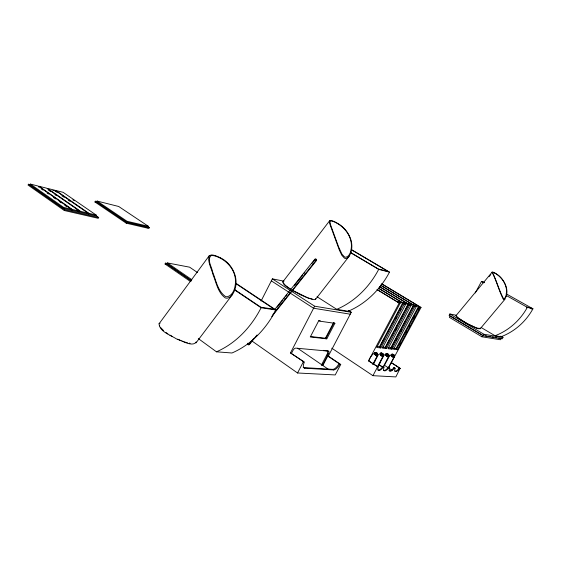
<?xml version="1.0" encoding="UTF-8"?>
<svg xmlns="http://www.w3.org/2000/svg" width="561" height="561" viewBox="0 0 561 561"><rect width="100%" height="100%" fill="white"/><g stroke="black" fill="none" stroke-linecap="round" stroke-linejoin="round"><path stroke-width="0.84" d="M382.89 367.427L388.408 357.069C390.673 352.757 384.061 353.311 383.282 356.6L377.721 367.062L377.287 367.027L382.847 356.572C385.141 352.203 378.409 352.743 377.616 356.081L373.135 364.517M388.366 367.841L393.843 357.574C396.115 353.318 389.593 353.844 388.829 357.112L383.317 367.455M377.167 356.053C369.987 352.75 379.531 351.046 377.167 356.053L372.756 364.355M382.847 356.572C378.906 356.2 379.972 350.576 383.303 354.98M388.408 357.069C384.481 356.698 385.561 351.151 388.857 355.506M393.843 357.574C389.944 357.21 391.031 351.705 394.299 356.018M331.754 348.178L372.932 375.674L395.842 376.915L400.091 368.43A1.01 0.379 -57.4 0 0 399.46 368.886L399.299 369.089A5.905 2.244 -57.4 0 1 395.624 371.571A5.905 2.244 -57.4 0 1 395.007 368.486L394.544 368.037L394.103 368.423A5.968 2.293 -57.4 0 1 390.225 371.228A5.968 2.293 -57.4 0 1 389.495 368.1L389.018 367.644L388.577 368.037A6.031 2.342 -57.3 0 1 384.629 370.87A6.031 2.342 -57.3 0 1 383.864 367.7L382.777 366.866L383.878 367.28M494.599 272.842A13.31 1.697 37.6 0 0 492.228 272.015L455.953 315.717L457.068 317.182L460.125 319.286M383.913 367.546L383.331 366.922M394.362 368.409A5.905 2.244 -57.4 0 1 394.446 368.121L394.474 367.707L395.007 368.072M395.056 368.339L394.488 367.967M388.927 367.728L388.941 367.308L389.488 367.679M292.26 290.332L300.5 294.784L308.382 298.186L313.887 299.651L315.282 299.539L315.591 298.613M492.025 272.148C496.604 280.766 498.932 290.822 503.413 299.441A8.478 2.826 89 0 0 504.248 299.644C510.791 291.454 504.29 278.501 496.036 273.684A13.352 1.844 39.4 0 0 494.606 272.842M30.953 184.85L28.436 184.218L28.05 185.046L64.277 210.501L98.287 218.327L98.68 217.507L95.097 215.045M29.971 184.913L30.357 184.085L38.043 186.014L71.317 209.225L70.917 210.066L63.316 208.292L29.971 184.913L31.507 185.298M38.646 187.086L39.032 186.266L46.563 188.159L79.753 211.195L79.36 212.023L71.899 210.291L70.49 209.302M63.316 208.292L63.716 207.444L71.317 209.225M64.277 210.501L64.683 209.646L98.68 217.507M71.899 210.291L72.299 209.449L79.753 211.195M80.714 211.42L80.321 212.247L87.628 213.944L88.021 213.124L54.922 190.256L47.538 188.405L80.714 211.42L88.021 213.124M88.568 214.169L88.961 213.341L96.12 215.017L95.735 215.831L88.568 214.169L87.13 213.173M147.136 226.23L149.296 227.675L148.917 228.453L126.26 223.194L94.97 201.988L95.342 201.21L96.983 201.616M147.564 227.836L148.321 226.279L118.68 206.476L97.088 201.055L96.716 201.834L126.646 222.079L147.943 227.058M126.646 222.079L127.031 221.286L148.321 226.279M126.26 223.194L126.646 222.394L149.296 227.675M220.15 257.723A20.512 6.087 37.5 0 0 217.289 256.384A20.441 5.715 35.8 0 0 211.266 254.953L209.197 255.774L159.044 323.788C159.555 331.698 170.6 335.106 176.533 338.949C181.308 340.317 192.661 347.582 196.196 341.922M190.277 281.377L165.06 264L165.495 263.123L167.178 263.446M191.385 280.57L167.017 263.81L167.444 262.941L189.604 267.176L197.542 272.562M261.075 301.047L272.358 278.866L284.027 281.173M386.774 360.127L386.438 360.772M251.489 340.674L297.547 372.988L335.233 374.937L340.737 364.468L340.218 364.433A1.206 0.512 -56.5 0 0 339.279 365.141A6.655 2.819 -56.5 0 1 333.557 369.93L304.854 368.198A6.998 3.107 -56 0 1 303.817 363.486L304.097 362.799A1.283 0.575 -55.9 0 0 303.936 361.866L290.472 352.925L314.644 306.201L351.263 312.274L328.325 356.095L327.806 356.053L322.856 365.513L322.33 365.477L321.509 364.916L327.701 353.086A11.851 5.182 -56.3 0 0 327.715 351.046M291.425 353.465L292.954 350.506A2.896 1.332 -56 0 1 295.731 348.122L328.451 351.144A2.742 1.192 -56.5 0 1 328.522 353.64L322.33 365.477M297.547 372.988L303.347 361.824M325.149 338.76L333.543 322.659M310.317 336.502L325.948 338.283L334.04 322.771L334.882 323.318L326.79 338.837L310.296 336.972L318.585 321.004L334.882 323.318M321.509 364.916L322.042 364.952L322.841 363.416M326.853 355.751L328.052 353.451M383.373 367.238L382.925 367.637A6.101 2.391 -57.2 0 1 378.991 370.498A6.101 2.391 -57.2 0 1 378.03 367.602L378.086 367.385A1.066 0.421 -57.1 0 0 377.939 366.852L368.549 360.835L399.159 303.073L400.126 303.27L376.69 347.483L380.898 347.939L404.172 304.076L405.645 304.371L382.427 348.101L386.543 348.549L409.607 305.163L411.052 305.45L388.044 348.711L392.076 349.138L414.923 306.222L416.339 306.502L393.542 349.3L397.483 349.72L420.133 307.26L421.023 307.435L388.485 367.841M368.991 360.905C368.507 359.37 375.351 348.577 377.623 354.307M376.438 346.396L379.481 346.733L402.693 302.961L403.689 303.571L403.163 303.466L379.909 347.301L380.898 347.939M381.55 343.711L383.99 339.11M387.651 332.203L388.464 330.667M392.125 323.76L392.945 322.231M394.979 318.396L395.793 316.86M397.826 313.024L398.64 311.488M399.453 309.953L400.266 308.417M402.3 304.581L403.114 303.045L409.123 304.658L408.604 304.553L385.561 347.918L386.543 348.549M395.54 318.936L396.354 317.4M400.021 310.485L400.842 308.95M373.317 364.44L374.881 361.445M382.525 347.063L385.134 347.35L408.135 304.055M387.616 343.535L389.664 339.671M392.125 335.036L392.952 333.493M396.641 326.544L397.461 324.994M398.282 323.452L399.102 321.909M401.157 318.045L403.618 313.41M405.673 309.546L408.135 304.911M395.554 330.184L396.382 328.634M372.932 375.674L377.637 366.831M388.114 347.68L390.666 347.96L413.457 305.128L414.439 305.724L413.934 305.619L391.101 348.514L392.076 349.138M392.714 344.945L396.368 338.066M397.181 336.544L400.842 329.665M403.282 325.078L405.315 321.257M407.349 317.435L409.789 312.849M411.823 309.034L413.857 305.212L419.642 306.769L419.144 306.664L396.522 349.103L397.483 349.72M391.101 348.514L391.627 348.577L392.441 347.042M396.108 340.155L396.922 338.627M400.589 331.74L401.403 330.212M391.164 355.849L391.985 354.307M393.584 348.276L396.08 348.549L418.667 306.18M399.502 344.538L400.323 342.995M405.666 332.975L406.487 331.432M408.955 326.811L409.775 325.268M413.478 318.325L414.298 316.79M418.001 309.847L418.822 308.305M398.317 370.288L399.109 368.808M456.57 315.317L449.859 313.985L449.088 315.415L483.161 335.744L502.228 338.837L502.993 337.449L500.742 336.116M475.293 292.926L481.457 281.517L484.522 282.4M481.927 336.789L482.719 335.338L450.16 315.92L449.396 317.351L481.927 336.789L500.433 339.742L501.197 338.353M483.161 335.744L483.954 334.286L502.993 337.449M315.605 299.272L349.096 256.335C356.193 244.589 348.676 229.281 337.42 223.264A18.218 3.632 38.4 0 0 335.113 222.002A18.155 3.338 36.7 0 0 330.639 220.48L329.595 220.803L282.751 281.959C283.438 285.738 288.536 287.463 291.32 289.757M329.595 220.803L329.37 221.981L330.106 224.758L339.37 250.143L341.789 255.227L344.363 258.095A11.781 5.491 88.3 0 0 345.983 258.488L347.596 257.878L349.096 256.335M195.978 342.932L232.366 294.637C240.999 281.888 233.565 263.754 220.157 257.723M380.498 361.901L378.956 364.867L383.037 367.49M469.613 324.777C471.415 325.345 479.487 330.639 479.921 328.199M479.634 328.487L476.64 327.968L470.342 325.142M209.197 255.774C207.297 262.043 211.658 268.53 212.991 274.638C216.308 282.569 217.78 292.611 225.206 297.842A13.303 7.517 89.8 0 0 227.415 298.157L229.631 297.337L232.366 294.637M388.92 367.301L388.002 367.658A6.031 2.342 -57.3 0 1 383.387 370.183M394.488 367.721L393.542 368.051A5.968 2.293 -57.4 0 1 389.004 370.548M399.53 368.065L399.488 368.065A1.01 0.379 -57.4 0 0 398.899 368.514L398.731 368.717A5.905 2.244 -57.4 0 1 394.72 371.094M274.49 309.805L314.735 259.343A0.947 0.82 -76.4 0 1 315.906 259.231A0.947 0.82 -76.4 0 1 315.927 260.556L272.905 314.455M277.134 307.148L282.569 300.331M283.656 298.971L284.743 297.611M285.83 296.25L286.916 294.883M294.525 285.346L302.681 275.128M303.767 273.761L304.854 272.401M311.923 263.544L315.184 259.455A0.947 0.82 -76.4 0 1 316.348 259.343A0.947 0.82 -76.4 0 1 316.369 260.669L271.741 316.565M247.843 343.213A0.926 0.771 -84.5 0 0 247.85 344.524A0.926 0.771 -84.5 0 0 248.944 344.468L253.845 338.325M248.586 344.756A0.926 0.771 -84.5 0 0 249.421 344.51L257.043 334.966M489.171 276.538L490.833 274.532M480.125 328.858L505.068 299.118M455.953 315.717L456.317 315.584M159.044 323.788L160.053 323.185M282.751 281.959L283.424 281.664M216.469 351.81L218.418 350.92A95.047 76.128 -78.3 0 0 261.11 307.751L275.9 309.967A92.972 75.258 -78.4 0 1 233.888 352.126L231.966 352.995L216.469 351.81L198.299 338.571M336.768 309.342L338.62 308.508A84.928 73.021 -73.5 0 0 378.703 269.371L389.495 272.127A83.266 72.138 -73.5 0 1 350.029 310.436L348.206 311.25L336.768 309.342L317.014 296.734M495.068 335.751L496.513 335.169A61.822 58.751 -71.6 0 0 527.34 307.351L532.95 308.788A60.939 58.12 -71.3 0 1 502.509 336.179L501.078 336.754L495.068 335.751L481.029 327.442M382.756 366.866L382.35 367.259A6.094 2.391 -57.2 0 1 377.89 369.994M303.199 367.343A6.991 3.107 -56 0 0 303.992 367.602L332.722 369.362L333.557 369.93M377.364 366.473L377.406 366.48A1.059 0.421 -57.1 0 1 377.511 367.006M368.549 360.835L377.939 366.852M290.472 352.925L303.936 361.866M248.944 344.468L249.421 344.51M379.909 347.301L380.456 347.364L379.481 346.733M385.561 347.918L386.101 347.974L385.134 347.35M396.522 349.103L397.034 349.159L396.08 348.549M318.592 320.569L320.303 320.808M323.473 350.366L328.451 351.144M485.237 335.751L486.92 336.025M488.596 336.298L490.279 336.572M491.955 336.845L493.638 337.119M495.314 337.392L496.997 337.666M498.673 337.939L500.356 338.213M350.253 314.188L313.585 308.241L271.342 280.858M189.239 343.157L190.074 343.297M165.06 264L166.75 264.315M167.017 263.81L168.721 264.133M402.693 302.961L397.567 301.93L400.126 303.27M413.457 305.128L408.548 304.139L411.052 305.45M312.204 299.097L310.976 298.81M315.927 260.556L316.369 260.669M314.735 259.343L315.184 259.455M52.769 190.312L55.294 190.943M94.97 201.988L96.611 202.395M186.462 342.505L187.43 342.757M482.411 281.973L483.996 282.435M310.289 298.613L307.961 297.842M184.415 341.88L185.46 342.21M182.255 341.116L183.349 341.516M307.112 297.526L292.576 290.346M181.14 340.688L177.725 339.23M468.884 324.398L469.69 324.896M468.926 324.496L467.411 323.613M468.155 324.097L465.847 322.841M466.675 323.213L462.923 321.144M506.183 293.817L532.95 308.788M481.457 281.517L483.919 282.821M506.281 295.493L527.34 307.351M465.23 322.407L457.418 317.463M172.073 336.355L169.934 335.106M351.474 249.645L389.495 272.127M351.221 249.652L388.135 271.482L378.31 268.971L350.499 252.457M350.387 252.555L378.703 269.371M449.859 313.985L483.954 334.286M374.439 354.257L377.237 355.919L374.503 354.138M381.648 283.726L421.023 307.435M382.02 284.104L417.882 305.703L413.071 304.735L380.526 285.093M419.144 306.664L420.133 307.26M416.339 306.502L413.857 305.212M380.849 285.444L412.665 304.651L407.749 303.662L379.453 286.538M413.934 305.619L414.923 306.222M379.769 286.895L407.335 303.578L402.314 302.561L378.71 288.242M408.604 304.553L409.607 305.163M405.645 304.371L403.114 303.045M378.275 288.151L401.893 302.477L396.76 301.439L377.448 289.7M403.163 303.466L404.172 304.076M376.922 289.553L399.159 303.073M462.495 320.801L460.672 319.651M348.346 310.422L351.263 312.274M390.666 347.96L391.627 348.577M289.967 288.712L290.801 289.252M392.714 354.131L394.06 354.994M392.77 354.222L394.159 355.19M392.223 354.11L394.236 355.408M392.251 354.222L394.264 355.52M392.272 354.342L394.299 355.765M391.62 354.159L394.299 355.891M391.613 354.426L394.292 356.158M391.599 354.566L394.278 356.291M391.578 354.699L394.257 356.431M391.543 354.847L394.222 356.572M391.508 354.987L394.187 356.719M391.466 355.134L394.145 356.859M391.417 355.274L394.095 357.006M391.361 355.422L394.039 357.154M391.298 355.569L393.976 357.301M272.358 278.866L314.644 306.201M391.227 355.716L393.906 357.448M387.188 353.507L388.605 354.468M387.307 353.689L388.71 354.664M386.767 353.57L388.787 354.882M386.795 353.689L388.815 355.001M386.15 353.5L388.857 355.246M386.157 353.626L388.857 355.372M386.15 353.893L388.85 355.639M386.136 354.033L388.836 355.779M386.115 354.173L388.815 355.919M386.087 354.321L388.787 356.067M386.052 354.461L388.752 356.207M386.01 354.608L388.71 356.354M385.961 354.755L388.654 356.501M385.905 354.903L388.598 356.656M385.842 355.057L388.535 356.803M385.772 355.204L388.464 356.95M381.613 352.953L382.974 353.837M381.676 353.044L383.093 354.026M381.789 353.248L383.191 354.236M381.185 353.023L383.261 354.468M381.242 353.269L383.282 354.587M380.575 352.953L383.296 354.713M380.582 353.079L383.303 354.847M380.575 353.353L383.296 355.12M380.568 353.493L383.282 355.26M380.547 353.633L383.261 355.401M380.512 353.781L383.233 355.548M380.477 353.928L383.198 355.688M380.435 354.075L383.149 355.842M380.386 354.222L383.1 355.99M380.33 354.377L383.044 356.137M380.267 354.524L382.981 356.291M380.197 354.671L382.911 356.438M375.912 352.399L377.28 353.29M375.975 352.49L377.406 353.479M391.536 362.708L400.372 368.451M376.094 352.687L377.504 353.689M391.241 362.679L400.091 368.43M375.491 352.469L377.574 353.928M375.547 352.708L377.602 354.047M374.881 352.392L377.616 354.173M374.888 352.659L377.63 354.44M374.881 352.799L377.623 354.58M398.899 368.514L399.46 368.886M374.867 352.939L377.609 354.72M374.853 353.086L377.588 354.868M374.818 353.234L377.56 355.015M374.783 353.381L377.518 355.162M374.741 353.528L377.476 355.309M374.692 353.682L377.427 355.464M374.636 353.83L377.371 355.618M374.573 353.984L377.308 355.765M393.976 367.665L394.544 368.037M393.647 367.911L394.215 368.275M388.45 367.266L389.544 367.946M388.114 367.511L388.689 367.89M384.467 365.281L392.069 370.267M379.488 364.909L382.7 367.02M325.948 338.283L326.79 338.837M236.209 283.487L275.9 309.967M235.781 283.529L274.329 309.258L260.879 307.232L234.75 289.665M234.435 289.806L261.11 307.751M327.701 353.086L328.522 353.64M328.325 356.095L340.737 364.468M327.806 356.053L340.218 364.433M97.088 201.055L127.031 221.286M95.342 201.21L126.646 222.394M167.914 333.83L166.056 332.547M297.589 348.227L322.042 364.952M322.856 365.513L328.62 369.454M289.167 288.179L285.332 285.283L283.389 282.912M167.444 262.941L191.82 279.68M96.12 215.017L63.127 192.318L55.876 190.502L88.961 213.341M165.495 263.123L191.441 280.984M72.874 199.744L74.311 200.733M55.504 191.301L56.942 192.297M61.969 195.775L64.129 197.269M68.442 200.249L69.88 201.245M48.569 190.193L50.686 191.666M54.922 194.604L56.331 195.586M76.794 209.8L78.203 210.782M303.992 367.602L304.854 368.198M77.944 211.041L79.36 212.023M39.032 186.266L72.299 209.449M41.479 189.057L42.895 190.046M47.138 193.012L48.555 193.994M53.505 197.451L55.63 198.938M59.164 201.406L61.289 202.886M64.831 205.354L66.948 206.834M30.357 184.085L63.716 207.444M28.436 184.218L64.683 209.646M457.559 317.407L456.465 316.102M163.637 330.66L160.376 327.273M159.555 325.485L159.654 325.885M531.583 309.076A60.195 57.397 -71.4 0 0 532.003 308.333L526.891 307.021A60.988 57.958 -71.6 0 1 526.47 307.779M248.264 344.475A0.926 0.771 -84.5 0 1 248.13 344.159M339.384 363.872A1.206 0.512 -56.5 0 0 338.444 364.58A6.655 2.826 -56.5 0 1 332.722 369.362M303.066 361.263A1.283 0.575 -55.9 0 1 303.277 362.076M235.508 281.019C235.501 286.874 233.811 294.848 227.436 296.727A13.05 7.349 88.1 0 1 225.319 296.411C217.535 290.808 216.027 280.17 212.542 271.769C211.841 266.868 206.7 259.806 210.95 255.704A19.558 5.806 37.5 0 1 218.552 257.303C227.843 261.433 235.375 270.556 235.508 281.019M506.632 291.909L505.903 296.636L504.234 298.733A8.317 2.756 87.6 0 1 503.434 298.536C499.024 290.388 496.639 280.83 492.495 272.527A12.728 1.76 39.4 0 1 495.384 273.431C501.885 277.19 506.639 284.273 506.632 291.909M351.424 246.111C351.228 250.129 350.45 255.893 345.983 257.219A11.557 5.351 86.7 0 1 344.433 256.833L341.937 254.14L338.655 247.05L330.45 224.54L329.98 222.121L330.632 221.069A17.37 3.464 38.4 0 1 336.214 222.822C344.749 227.317 351.586 236.16 351.424 246.111"/></g></svg>
